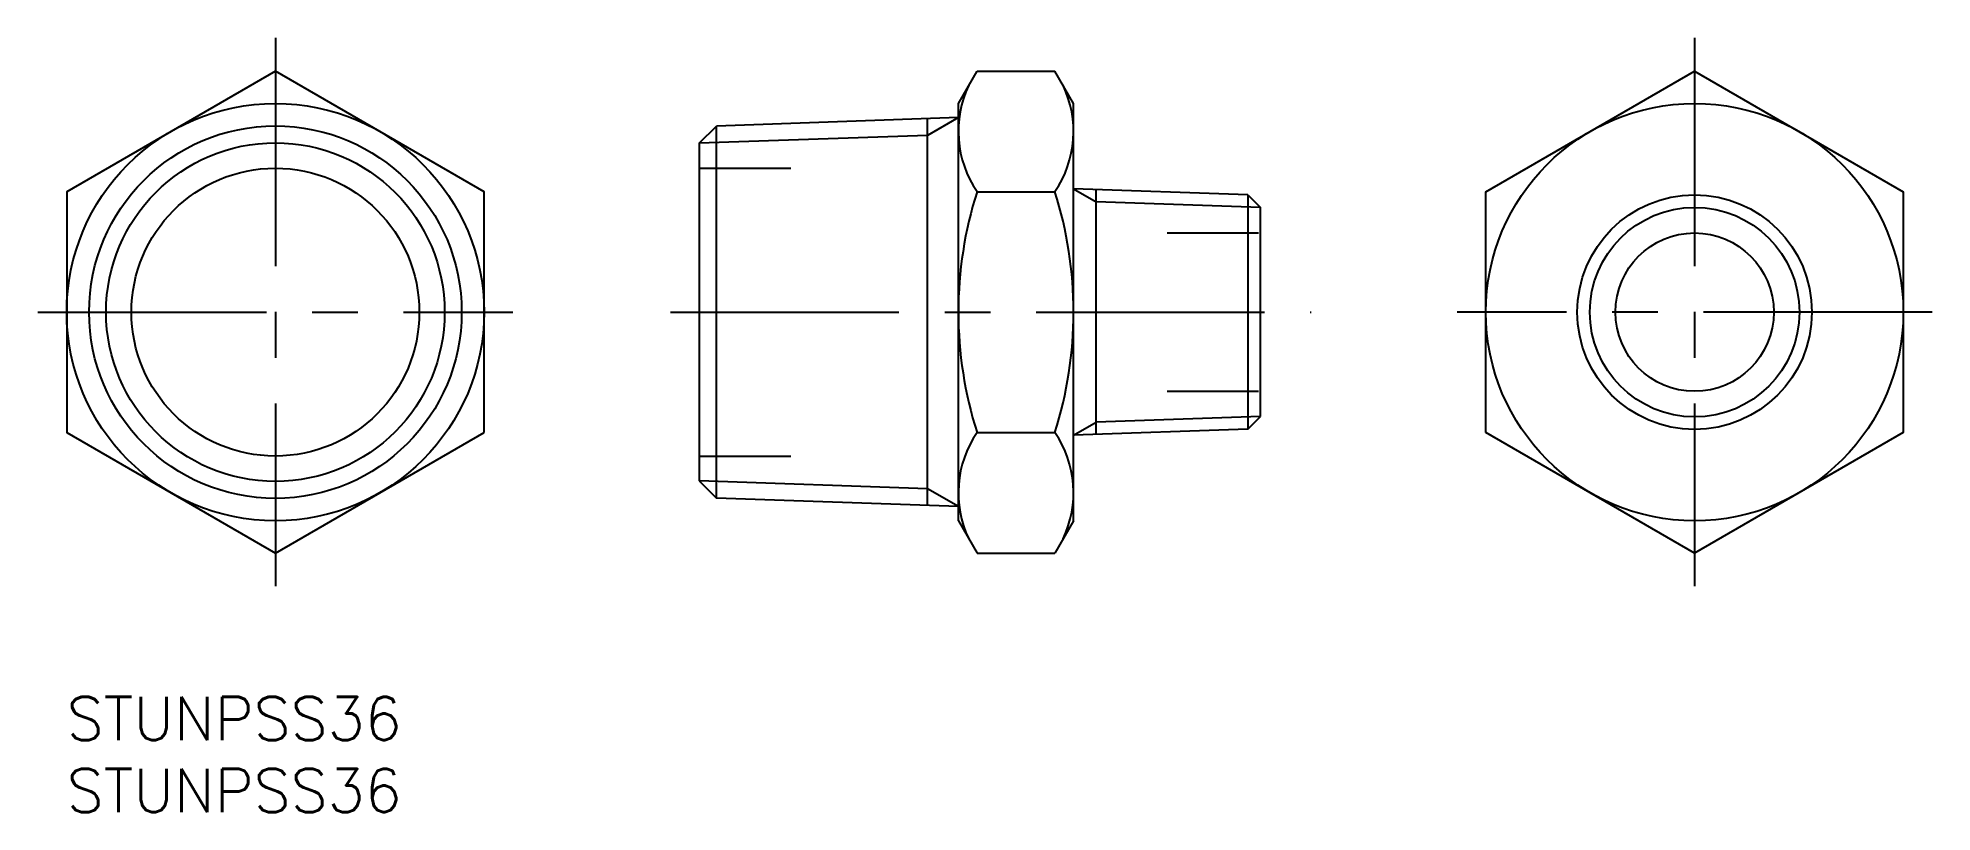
# Model space of a CAD drawing. Extents: x -2 to 130, y -8 to 46.
import ezdxf

# ---------------------------------------------------------------- set-up
doc = ezdxf.new("R2010")
doc.units = 0
doc.header["$LTSCALE"] = 0.5
doc.linetypes.add('CENTER', pattern=[50.8, 31.75, -6.35, 6.35, -6.35])
doc.linetypes.add('DASHED', pattern=[19.05, 12.7, -6.35])
for name, color, linetype in [('MSM_CENTER', 1, 'CENTER'), ('MSM_CONTINUOUS', 7, 'CONTINUOUS'), ('MSM_DASHED', 4, 'DASHED'), ('MSM_NARROW', 5, 'CONTINUOUS'), ('MSM_PART_NUMBER', 7, 'CONTINUOUS')]:
    doc.layers.add(name, color=color, linetype=linetype)
doc.styles.get("Standard").update_dxf_attribs({"font": 'txt.shx', "height": 3, "bigfont": 'bigfont.shx'})

# ---------------------------------------------------------------- blocks, each defined once
blk = doc.blocks.new('*U11')
at = {"layer": 'MSM_PART_NUMBER'}
blk.add_text('STUNPSS36', height=3, dxfattribs=at).set_placement((0, -3))
blk = doc.blocks.new('*U12')
at = {"layer": 'MSM_PART_NUMBER'}
blk.add_text('STUNPSS36', height=3, dxfattribs=at).set_placement((0, -8))

msp = doc.modelspace()

# ---------------------------------------------------------------- linework, layer by layer
at = {"layer": 'MSM_CENTER'}
for p, q in [((14.5, 45.8), (14.5, 7.69)), ((113.1, 45.8), (113.1, 7.69)), ((-2, 26.74), (31, 26.74)), ((41.95, 26.74), (86.45, 26.74)), ((129.6, 26.74), (96.6, 26.74))]:
    msp.add_line(p, q, dxfattribs=at)
at = {"layer": 'MSM_CONTINUOUS'}
for p, q in [((61.95, 41.24), (63.25, 43.49)), ((63.25, 43.49), (68.65, 43.49)), ((69.95, 41.24), (68.65, 43.49)), ((61.95, 12.24), (61.95, 41.24)), ((69.95, 12.24), (69.95, 41.24)), ((69.95, 12.24), (69.95, 41.24)), ((43.95, 38.47), (45.15, 39.67)), ((61.95, 40.26), (45.15, 39.67)), ((45.15, 13.81), (45.15, 39.67)), ((59.81, 13.3), (59.81, 40.18)), ((21.75, 39.3), (21.75, 39.3)), ((43.95, 38.47), (43.95, 15.02)), ((105.85, 39.3), (105.85, 39.3)), ((25.37, 37.21), (25.37, 37.21)), ((102.23, 37.21), (102.23, 37.21)), ((63.25, 35.11), (68.65, 35.11)), ((82.06, 34.88), (69.95, 35.31)), ((71.53, 18.24), (71.53, 35.25)), ((82.06, 34.88), (82.06, 18.6)), ((82.06, 34.88), (82.95, 34)), ((82.95, 19.49), (82.95, 34)), ((82.06, 18.6), (69.95, 18.18)), ((82.06, 18.6), (82.95, 19.49)), ((63.25, 18.37), (68.65, 18.37)), ((43.95, 15.02), (45.15, 13.81)), ((61.95, 13.23), (45.15, 13.81)), ((61.95, 12.24), (63.25, 10)), ((69.95, 12.24), (68.65, 10)), ((63.25, 10), (68.65, 10))]:
    msp.add_line(p, q, dxfattribs=at)
for points in [[(29, 18.37), (29, 35.11), (14.5, 43.49), (0, 35.11), (0, 18.37), (14.5, 10)], [(98.6, 18.37), (98.6, 35.11), (113.1, 43.49), (127.6, 35.11), (127.6, 18.37), (113.1, 10)]]:
    msp.add_lwpolyline(points, close=True, dxfattribs=at)
for centre, radius in [((14.5, 26.74), 14.5), ((113.1, 26.74), 14.5), ((14.5, 26.74), 12.94), ((14.5, 26.74), 10), ((113.1, 26.74), 8.15), ((113.1, 26.74), 5.5)]:
    msp.add_circle(centre, radius, dxfattribs=at)
for centre, radius, start, end in [((69.36, 39.3), 7.41, 154.3843, 214.3843), ((62.54, 39.3), 7.41, 325.6157, 25.6157), ((89.65, 26.74), 27.7, 162.412, 197.588), ((42.25, 26.74), 27.7, 342.412, 17.588), ((69.36, 14.19), 7.41, 145.6157, 205.6157), ((62.54, 14.19), 7.41, 334.3843, 34.3843)]:
    msp.add_arc(centre, radius, start, end, dxfattribs=at)
at = {"layer": 'MSM_DASHED'}
for p, q in [((43.95, 36.74), (52.95, 36.74)), ((76.45, 32.24), (82.95, 32.24)), ((76.45, 21.24), (82.95, 21.24)), ((43.95, 16.74), (52.95, 16.74))]:
    msp.add_line(p, q, dxfattribs=at)
at = {"layer": 'MSM_NARROW'}
for p, q in [((61.95, 40.26), (59.81, 39.02)), ((59.81, 39.02), (43.95, 38.47)), ((69.95, 35.31), (71.53, 34.4)), ((82.95, 34), (71.53, 34.4)), ((69.95, 18.18), (71.53, 19.09)), ((82.95, 19.49), (71.53, 19.09)), ((59.81, 14.46), (43.95, 15.02)), ((61.95, 13.23), (59.81, 14.46))]:
    msp.add_line(p, q, dxfattribs=at)
for centre, radius in [((14.5, 26.74), 11.76), ((113.1, 26.74), 7.28)]:
    msp.add_circle(centre, radius, dxfattribs=at)

# ---------------------------------------------------------------- block references
at = {"layer": 'MSM_CONTINUOUS'}
for name in ['*U11', '*U12']:
    msp.add_blockref(name, (0, 0), dxfattribs=at)

doc.saveas('drawing.dxf')
